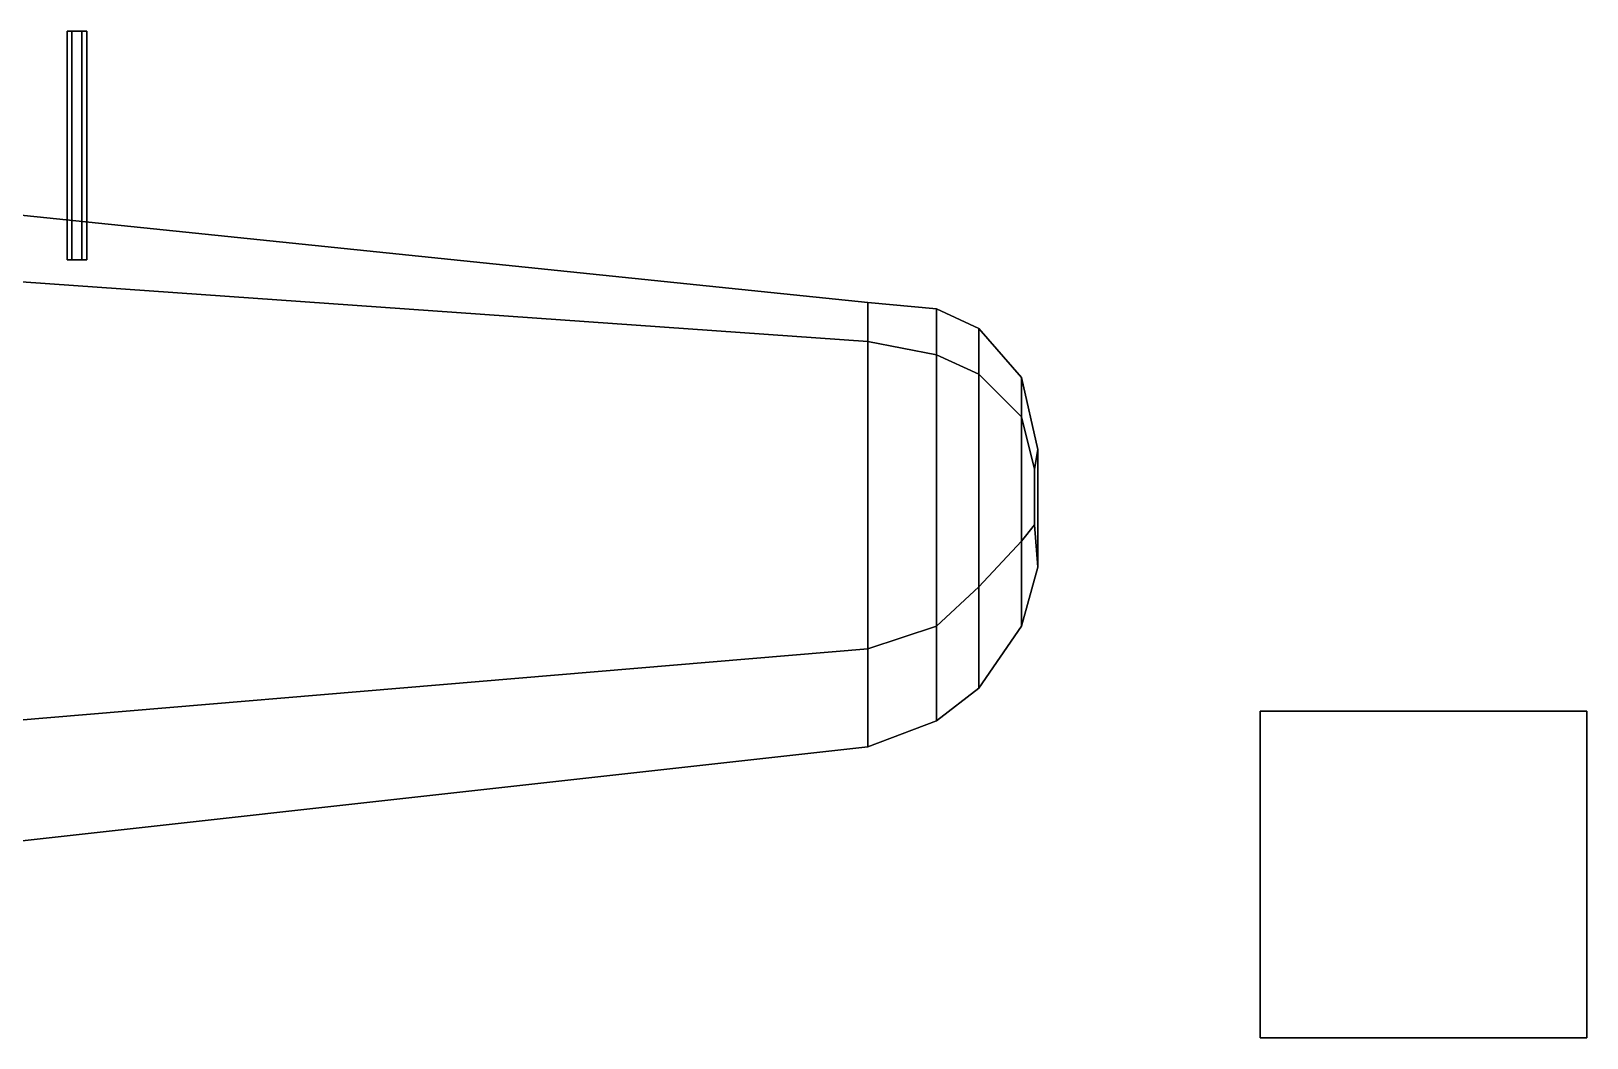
# Model space of a CAD drawing. Header units: millimetres. Extents: x -5.3 to 7, y -4.4 to 4.4.
# Drawn here: x 2.24 to 7, y 0 to 3.08 of the extents above; entities that cross this region are included whole.
import ezdxf

# ---------------------------------------------------------------- set-up
doc = ezdxf.new("R2010")
doc.units = ezdxf.units.MM
doc.layers.add('wing1', color=1, linetype='Continuous')

msp = doc.modelspace()

# ---------------------------------------------------------------- linework, layer by layer
for points in [[(7, 1, 1), (7, 1), (6, 1), (6, 1, 1)], [(7, 1), (7, 0), (6, 0), (6, 1)], [(6, 1), (6, 0), (6, 0, 1), (6, 1, 1)], [(6, 1, 1), (6, 0, 1), (7, 0, 1), (7, 1, 1)], [(7, 0, 1), (7, 0), (7, 1), (7, 1, 1)], [(6, 0, 1), (6, 0), (7, 0), (7, 0, 1)]]:
    msp.add_3dface(points)
at = {"layer": 'wing1'}
for points in [[(2.365, 3.08, 1.946), (2.35, 3.08, 1.92), (2.35, 2.38, 1.92), (2.365, 2.38, 1.946)], [(2.35, 3.08, 1.92), (2.365, 3.08, 1.894), (2.365, 2.38, 1.894), (2.35, 2.38, 1.92)], [(2.41, 3.08, 1.92), (2.35, 3.08, 1.92), (2.365, 3.08, 1.946), (2.395, 3.08, 1.946)], [(2.395, 3.08, 1.894), (2.365, 3.08, 1.894), (2.35, 3.08, 1.92), (2.41, 3.08, 1.92)], [(2.395, 3.08, 1.946), (2.365, 3.08, 1.946), (2.365, 2.38, 1.946), (2.395, 2.38, 1.946)], [(2.365, 3.08, 1.894), (2.395, 3.08, 1.894), (2.395, 2.38, 1.894), (2.365, 2.38, 1.894)], [(2.41, 3.08, 1.92), (2.395, 3.08, 1.946), (2.395, 2.38, 1.946), (2.41, 2.38, 1.92)], [(2.395, 3.08, 1.894), (2.41, 3.08, 1.92), (2.41, 2.38, 1.92), (2.395, 2.38, 1.894)], [(4.8, 2.25, 2.22), (1.11, 2.63, 1.76), (1.11, 2.39, 2.03), (4.8, 2.13, 2.32)], [(4.8, 2.13, 2.17), (1.11, 2.39, 1.68), (1.11, 2.63, 1.76), (4.8, 2.25, 2.22)], [(1.11, 2.39, 2.03), (1.11, 0.88, 2.03), (4.8, 1.19, 2.32), (4.8, 2.13, 2.32)], [(4.8, 1.19, 2.17), (1.11, 0.88, 1.68), (1.11, 2.39, 1.68), (4.8, 2.13, 2.17)], [(5.01, 2.23, 2.25), (4.8, 2.25, 2.22), (4.8, 2.13, 2.32), (5.01, 2.09, 2.33)], [(5.01, 2.09, 2.21), (4.8, 2.13, 2.17), (4.8, 2.25, 2.22), (5.01, 2.23, 2.25)], [(5.14, 2.17, 2.27), (5.01, 2.23, 2.25), (5.01, 2.09, 2.33), (5.14, 2.03, 2.32)], [(5.14, 2.03, 2.24), (5.01, 2.09, 2.21), (5.01, 2.23, 2.25), (5.14, 2.17, 2.27)], [(5.27, 2.02, 2.28), (5.14, 2.17, 2.27), (5.14, 2.03, 2.32), (5.27, 1.9, 2.31)], [(5.27, 1.9, 2.26), (5.14, 2.03, 2.24), (5.14, 2.17, 2.27), (5.27, 2.02, 2.28)], [(4.8, 2.13, 2.32), (4.8, 1.19, 2.32), (5.01, 1.26, 2.33), (5.01, 2.09, 2.33)], [(5.01, 1.26, 2.21), (4.8, 1.19, 2.17), (4.8, 2.13, 2.17), (5.01, 2.09, 2.21)], [(5.01, 2.09, 2.33), (5.01, 1.26, 2.33), (5.14, 1.38, 2.32), (5.14, 2.03, 2.32)], [(5.14, 1.38, 2.24), (5.01, 1.26, 2.21), (5.01, 2.09, 2.21), (5.14, 2.03, 2.24)], [(5.14, 2.03, 2.32), (5.14, 1.38, 2.32), (5.27, 1.52, 2.31), (5.27, 1.9, 2.31)], [(5.27, 1.52, 2.26), (5.14, 1.38, 2.24), (5.14, 2.03, 2.24), (5.27, 1.9, 2.26)], [(5.32, 1.8, 2.28), (5.27, 2.02, 2.28), (5.27, 1.9, 2.31), (5.31, 1.74, 2.29)], [(5.31, 1.74, 2.27), (5.27, 1.9, 2.26), (5.27, 2.02, 2.28), (5.32, 1.8, 2.28)], [(5.27, 1.9, 2.31), (5.27, 1.52, 2.31), (5.31, 1.57, 2.29), (5.31, 1.74, 2.29)], [(5.31, 1.57, 2.27), (5.27, 1.52, 2.26), (5.27, 1.9, 2.26), (5.31, 1.74, 2.27)], [(5.31, 1.74, 2.29), (5.31, 1.57, 2.29), (5.32, 1.44, 2.28), (5.32, 1.8, 2.28)], [(5.32, 1.8, 2.28), (5.32, 1.44, 2.28), (5.31, 1.57, 2.27), (5.31, 1.74, 2.27)], [(5.31, 1.57, 2.29), (5.27, 1.52, 2.31), (5.27, 1.26, 2.28), (5.32, 1.44, 2.28)], [(5.32, 1.44, 2.28), (5.27, 1.26, 2.28), (5.27, 1.52, 2.26), (5.31, 1.57, 2.27)], [(5.27, 1.52, 2.31), (5.14, 1.38, 2.32), (5.14, 1.07, 2.27), (5.27, 1.26, 2.28)], [(5.27, 1.26, 2.28), (5.14, 1.07, 2.27), (5.14, 1.38, 2.24), (5.27, 1.52, 2.26)], [(5.14, 1.38, 2.32), (5.01, 1.26, 2.33), (5.01, 0.97, 2.25), (5.14, 1.07, 2.27)], [(5.14, 1.07, 2.27), (5.01, 0.97, 2.25), (5.01, 1.26, 2.21), (5.14, 1.38, 2.24)], [(5.01, 1.26, 2.33), (4.8, 1.19, 2.32), (4.8, 0.89, 2.22), (5.01, 0.97, 2.25)], [(5.01, 0.97, 2.25), (4.8, 0.89, 2.22), (4.8, 1.19, 2.17), (5.01, 1.26, 2.21)], [(4.8, 1.19, 2.32), (1.11, 0.88, 2.03), (1.11, 0.48, 1.76), (4.8, 0.89, 2.22)], [(4.8, 0.89, 2.22), (1.11, 0.48, 1.76), (1.11, 0.88, 1.68), (4.8, 1.19, 2.17)]]:
    msp.add_3dface(points, dxfattribs=at)

doc.saveas('drawing.dxf')
